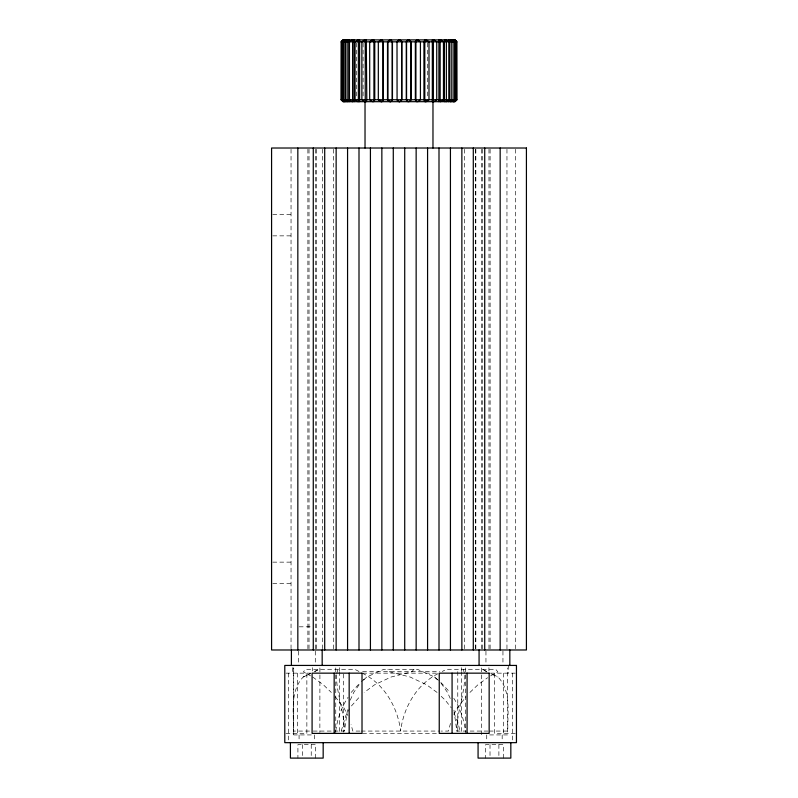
<?xml version="1.0" encoding="UTF-8"?>
<svg xmlns="http://www.w3.org/2000/svg" width="798" height="798" viewBox="0 0 798 798"><rect width="100%" height="100%" fill="white"/><g stroke="black" fill="none" stroke-linecap="round" stroke-linejoin="round"><path stroke-width="0.6" stroke-dasharray="3.99 2.99" d="M488.037 731.068L456.805 731.068C456.835 711.976 464.865 693.582 464.845 674.809M313.215 731.068L344.447 731.068L347.748 707.906M335.749 731.068C337.335 719.068 341.325 707.377 348.088 697.282M341.225 731.068L345.833 715.626L349.404 708.873M450.471 723.347L448.466 731.068L441.214 731.068M336.397 674.809C336.377 693.582 344.417 711.976 344.447 731.068M336.716 673.702L337.963 669.293M350.212 700.185L353.733 692.455L360.207 683.188M453.843 714.519L457.304 707.906L466.032 696.744M310.552 673.412L303.2 677.013C289.574 691.527 293.953 712.953 293.385 731.068L312.008 731.068M351.429 705.971L360.058 696.315M351.15 692.455L360.427 682.42M414.052 669.293L411.608 671.876L391.14 677.013L374.701 684.734L364.147 692.455M469.912 692.455L477.962 684.734L487.608 677.711M363.469 680.105L366.731 677.013L383.828 669.293L417.414 669.293L434.521 677.013L439.917 681.642M361.324 681.642L366.731 677.013M314.412 671.876L318.961 669.293L314.761 671.347M490.62 675.876L497.812 671.876L495.718 669.293L446.491 669.293L442.232 671.497M437.972 673.702C416.586 684.475 403.419 707.736 400.626 731.068C397.833 707.736 384.656 684.475 363.28 673.702M303.2 677.013L309.923 673.931M272.796 214.622L291.041 214.622M272.796 235.859L291.041 235.859M272.796 562.141L291.041 562.141M272.796 583.378L291.041 583.378M299.19 626.819L312.597 626.819M362.581 671.607L439.848 671.607M285.953 673.153L312.317 673.153M362.701 673.153L438.192 673.153M490.481 673.153L515.289 673.153M360.028 731.068L352.786 731.068L351.06 724.454M361.235 731.068L440.007 731.068M489.234 731.068L507.857 731.068C507.289 712.953 511.678 691.527 498.052 677.013L490.69 673.412M285.953 733.392L306.861 733.392L306.861 673.153M362.581 733.392L439.848 733.392M515.289 733.392L494.391 733.392L494.391 673.153M311.35 734.928L293.674 734.928L293.674 667.916M489.583 734.928L507.578 734.928L507.558 667.916M491.319 673.931L498.052 677.013M486.481 671.347L482.281 669.293L486.83 671.876M359.01 671.497L354.751 669.293L305.524 669.293L303.43 671.876L310.621 675.876M312.676 677.013L323.28 684.734L331.34 692.455M437.095 692.455L426.541 684.734L410.102 677.013L389.643 671.876L387.19 669.293M440.815 682.42L450.092 692.455M441.184 696.315L445.284 700.185L451.329 707.906M434.521 677.013L437.773 680.105M441.035 683.188L447.508 692.455L451.04 700.185M335.22 696.744L343.938 707.906L347.978 715.626M453.763 698.25C460.217 708.095 463.927 719.457 465.493 731.068M453.882 712.734L458.132 723.347L460.017 731.068M463.279 669.293L464.536 673.702M453.952 710.11L456.805 731.068M515.608 149.266L515.608 648.734M512.595 673.153L512.595 742.659M508.735 665.432L508.735 673.153M506.959 149.266L506.959 649.981M503.618 673.153L503.618 733.392M503.329 758.1L503.329 744.584L485.573 744.584L485.573 758.1M502.949 651.168L502.949 664.245M502.171 734.928L502.171 741.551M498.89 744.584L498.89 758.1M490.112 149.266L490.112 648.734M490.012 744.584L490.012 756.873M488.975 149.266L488.975 649.981M488.925 667.637L488.925 670.948M486.73 734.928L486.73 741.551M485.952 651.168L485.952 665.432M482.71 149.266L482.71 649.981M481.384 149.266L481.384 648.734M481.344 667.916L481.324 734.928M475.847 149.266L475.847 648.734M475.458 149.266L475.458 648.734M465.493 667.896L465.493 733.392M464.645 149.266L464.645 648.734M461.623 667.637L461.623 670.948M461.633 671.607L461.633 732.155M457.773 671.607L457.773 732.155M427.329 43.062L427.329 97.286M363.11 43.062L363.11 97.286M356.526 43.062L356.526 97.286M343.479 674.081L343.479 732.155M339.619 667.637L339.619 670.948M339.609 671.607L339.609 732.155M335.749 667.896L335.749 733.392M333.355 149.266L333.355 649.981M322.542 149.266L322.542 648.734M319.908 667.916L319.868 732.454M316.616 149.266L316.616 648.734M315.669 758.1L315.669 744.584L297.913 744.584L297.913 758.1M315.29 149.266L315.29 649.981M315.29 651.168L315.29 665.432M314.512 734.928L314.502 741.551M312.317 667.637L312.317 670.948M311.23 744.584L311.23 755.646M309.026 149.266L309.026 648.734M307.888 149.266L307.888 648.734M302.352 744.584L302.352 758.1M299.07 734.928L299.08 741.551M298.302 651.168L298.302 664.245M297.624 673.153L297.624 733.392M293.724 667.916L293.724 734.928M292.507 667.637L292.507 673.153M291.041 149.266L291.041 648.734M288.647 673.153L288.647 742.659"/><path stroke-width="1.2" d="M438.9 39.9L438.9 101.685M358.362 39.9L358.362 101.685M359.609 101.685L359.609 39.9M440.157 101.685L440.157 39.9M354.023 39.9L354.023 101.685M433.364 39.9L433.364 101.685M444.386 101.685L444.386 39.9M365.245 101.685L365.245 39.9M432.326 39.9L432.326 101.685M352.596 39.9L352.596 101.685M366.272 101.685L366.781 99.75L366.272 39.9M445.833 101.685L446.371 99.75L446.371 41.835L445.833 39.9M349.674 39.9L348.876 41.835L348.876 99.75L349.674 101.685M425.633 39.9L424.795 41.835L424.795 99.75L425.633 101.685M448.636 101.685L449.464 99.75L449.464 41.835L448.636 39.9M373.055 101.685L373.923 99.75L373.923 41.835L373.055 39.9M424.835 39.9L423.938 41.835L423.938 99.75L424.835 101.685M373.823 101.685L374.761 99.75L374.761 41.835L373.823 39.9M348.088 39.9L347.14 41.835L347.14 99.75L348.088 101.685M450.232 101.685L451.209 99.75L451.209 41.835L450.232 39.9M346.661 39.9L345.454 41.835L345.454 99.75L346.661 101.685M451.528 101.685L452.765 99.75M381.564 101.685L382.86 99.75L382.86 41.835L381.564 39.9M416.646 39.9L415.349 41.835L415.349 99.75L416.646 101.685M382.052 101.685L383.399 99.75L383.399 41.835L382.052 39.9M344.965 39.9L343.599 41.835L343.599 99.75L344.965 101.685M453.234 101.685L454.621 99.75L454.621 41.835L453.234 39.9M344.018 41.187L345.075 39.9M452.995 101.685L454.072 100.398M408.207 39.9L406.561 41.835L406.561 99.75L408.207 101.685M407.978 39.9L406.312 41.835L406.312 99.75L407.978 101.685M390.551 101.685L392.227 99.75L392.227 41.835L390.551 39.9M390.761 101.685L392.456 99.75L392.456 41.835L390.761 39.9M446.242 39.9L448.955 41.835L448.955 99.75L341.115 99.75L343.25 101.685L341.474 99.75L341.574 41.835L343.32 39.9L341.145 41.835L341.115 99.75L343.19 101.685L454.81 101.685L456.885 99.75L456.885 41.835L454.81 39.9L343.19 39.9L341.115 41.835L456.885 41.835L454.75 39.9L456.426 41.835L456.526 99.75L454.75 101.685L456.855 99.75L454.68 101.685M341.474 41.835L343.25 39.9M397.075 41.835L399.07 39.9M399 39.9L397.005 41.835L397.075 99.75L399.07 101.685M399.678 101.685L401.703 99.75L401.793 41.835L399.768 39.9M399.768 101.685L401.793 99.75L401.703 41.835L399.678 39.9M390.152 39.9L387.888 41.835L387.888 99.75M389.793 39.9L387.509 41.835L387.509 99.75L389.793 101.685M408.965 101.685L411.279 99.75L411.279 41.835L408.965 39.9M343.02 41.187L344.586 39.9M453.414 101.685L455.768 99.75L455.768 41.835L453.414 39.9M344.776 39.9L342.392 41.835L342.392 99.75L344.776 101.685M379.01 41.835L381.474 39.9M380.836 39.9L378.322 41.835L378.322 99.75L380.836 101.685M417.883 101.685L420.426 99.75L420.426 41.835L417.883 39.9M450.531 101.685L453.104 99.75L453.104 41.835L450.531 39.9M347.768 39.9L345.185 41.835L345.185 99.75L347.768 101.685M370.671 41.835L373.274 39.9M425.384 101.685L427.12 100.398M357.414 41.187L359.19 39.9M372.377 39.9L369.693 41.835L369.693 99.75L372.377 101.685M426.292 101.685L428.995 99.75L428.995 41.835L426.292 39.9M446.242 101.685L448.955 99.75M352.167 39.9L349.454 41.835L349.454 99.75L352.167 101.685M364.646 39.9L361.873 41.835L361.873 99.75L364.646 101.685M433.962 101.685L436.735 99.75L436.735 41.835L433.962 39.9M357.843 39.9L355.06 41.835L355.06 99.75L357.843 101.685M440.676 101.685L443.459 99.75L443.459 41.835L440.676 39.9M449.464 99.75L455.768 99.75M425.384 39.9L427.987 41.835M418.88 41.187L417.234 39.9L415.908 41.835L415.908 99.75L417.164 101.685M379.01 99.75L381.474 101.685M408.586 39.9L410.87 41.835L410.87 99.75M388.646 100.398L390.152 101.685M397.005 99.75L399 101.685M454.75 39.9L456.526 41.835M341.574 99.75L343.32 101.685M452.995 39.9L454.072 41.187M344.018 100.398L345.075 101.685M451.528 39.9L452.765 41.835M510.83 742.659L510.83 758.1L478.072 758.1L478.072 742.659M509.832 649.981L509.832 665.432M500.166 148.019L500.166 649.981M484.725 148.019L484.725 649.981M479.069 649.981L479.069 665.432M473.294 148.019L473.294 649.981M467.079 673.153L467.079 733.392M461.862 148.019L461.862 649.981M452.077 673.153L452.077 733.392M450.431 148.019L450.431 649.981M439 148.019L439 649.981M432.975 101.685L432.975 148.019M427.578 148.019L427.578 649.981M416.147 148.019L416.147 649.981M404.716 148.019L404.716 649.981M393.284 148.019L393.284 649.981M381.853 148.019L381.853 649.981M370.422 148.019L370.422 649.981M365.025 101.685L365.025 148.019M359 148.019L359 649.981M349.165 673.153L349.165 733.392M347.569 148.019L347.569 649.981M336.138 148.019L336.138 649.981M334.163 673.153L334.163 733.392M324.706 148.019L324.706 649.981M323.17 742.659L323.17 758.1L290.412 758.1L290.412 742.659M322.173 649.981L322.173 665.432M313.275 148.019L313.275 649.981M297.834 148.019L297.834 649.981M291.41 649.981L291.41 665.432M526.421 148.019L271.579 148.019L271.579 649.981L526.421 649.981L526.421 148.019M516.456 665.432L284.786 665.432L284.786 742.659L516.456 742.659L516.456 665.432M362.013 673.153L312.088 673.153L312.088 733.392L362.013 733.392L362.013 673.153M489.154 673.153L439.239 673.153L439.239 733.392L489.154 733.392L489.154 673.153"/></g></svg>
